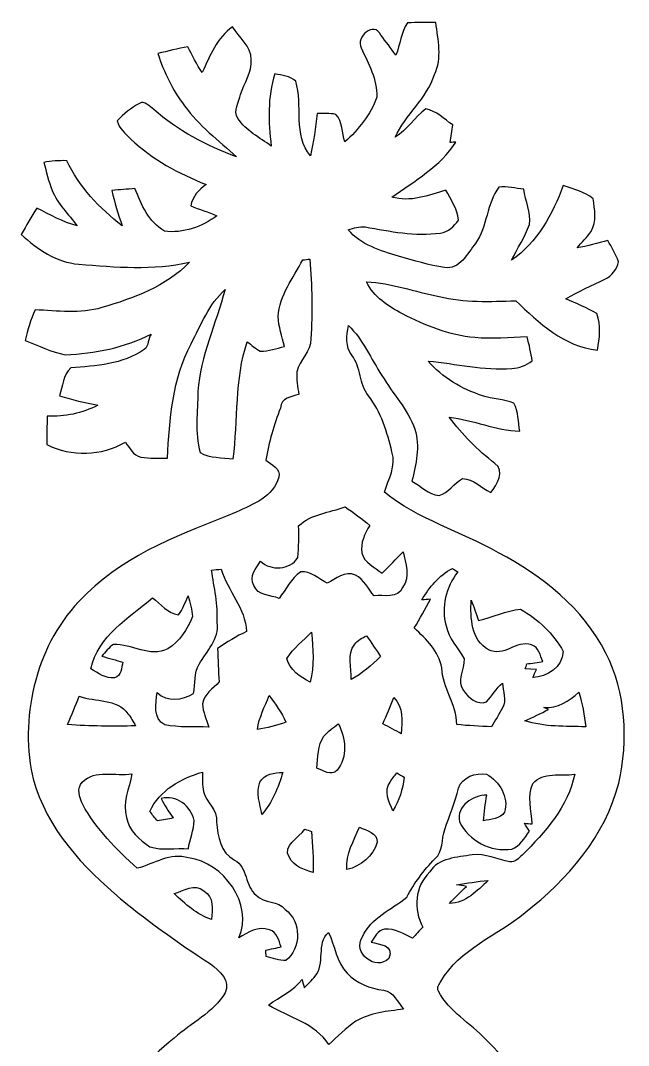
# Model space of a CAD drawing. Header units: centimetres. Extents: x -5.2 to 4.2, y -12.5 to 12.4.
# Drawn here: x -5.19 to 4.22, y -3.43 to 12.45 of the extents above; entities that cross this region are included whole.
import ezdxf

# ---------------------------------------------------------------- set-up
doc = ezdxf.new("R2010")
doc.units = ezdxf.units.CM
doc.header["$MEASUREMENT"] = 0
doc.layers.add('Camada 1', color=7, linetype='Continuous')

msp = doc.modelspace()

# ---------------------------------------------------------------- linework, layer by layer
at = {"layer": 'Camada 1', "color": 247}
for points, knots in [([(0.79685, 12.40964), (0.9429, 12.41776), (1.09036, 12.41564), (1.23712, 12.41423), (1.23712, 12.41423), (1.26428, 12.15), (1.34048, 11.86496), (1.2156, 11.61131), (1.2156, 11.61131), (1.0946, 11.23666), (0.76546, 10.98866), (0.60424, 10.63835), (0.60424, 10.63835), (0.7905, 10.75441), (0.90798, 10.94703), (1.07978, 11.07826), (1.07978, 11.07826), (1.24382, 11.04969), (1.36341, 10.91704), (1.49959, 10.83026), (1.49959, 10.83026), (1.48689, 10.73959), (1.47348, 10.64928), (1.45972, 10.55897), (1.45972, 10.55897), (1.48124, 10.56038), (1.52463, 10.56321), (1.54651, 10.56462), (1.54651, 10.56462), (1.30591, 10.18714), (0.90868, 9.96489), (0.55414, 9.71231), (0.55414, 9.71231), (0.83742, 9.63081), (1.12247, 9.73524), (1.39128, 9.82202), (1.39128, 9.82202), (1.46254, 9.67244), (1.57543, 9.52957), (1.5839, 9.35741), (1.5839, 9.35741), (1.52252, 9.25899), (1.42515, 9.17079), (1.30626, 9.15527), (1.30626, 9.15527), (0.91433, 9.102), (0.52416, 9.18279), (0.13998, 9.25123), (0.13998, 9.25123), (0.05037, 9.26639), (-0.0357, 9.22865), (-0.12002, 9.20607), (-0.12002, 9.20607), (0.07507, 8.97218), (0.37952, 8.88293), (0.65997, 8.79649), (0.65997, 8.79649), (0.89387, 8.73123), (1.12846, 8.65891), (1.36941, 8.62258), (1.36941, 8.62258), (1.60119, 8.57918), (1.7303, 8.84871), (1.85025, 8.99617), (1.85025, 8.99617), (2.03157, 9.25969), (2.0224, 9.61282), (2.21079, 9.86859), (2.21079, 9.86859), (2.34061, 9.87882), (2.46867, 9.84918), (2.59778, 9.83401), (2.59778, 9.83401), (2.62036, 9.65128), (2.71032, 9.47594), (2.68316, 9.28756), (2.68316, 9.28756), (2.61966, 9.09001), (2.49477, 8.92208), (2.40869, 8.73546), (2.40869, 8.73546), (2.80451, 9.01204), (3.04228, 9.44772), (3.20774, 9.89046), (3.20774, 9.89046), (3.36684, 9.8386), (3.53899, 9.79733), (3.67023, 9.68726), (3.67023, 9.68726), (3.69351, 9.5211), (3.73161, 9.33695), (3.63742, 9.18208), (3.63742, 9.18208), (3.57604, 9.08789), (3.49384, 9.01028), (3.42152, 8.92455), (3.42152, 8.92455), (3.58239, 8.9556), (3.74149, 8.99722), (3.89918, 9.04238), (3.89918, 9.04238), (3.95421, 8.93302), (4.02547, 8.82895), (4.06111, 8.71042), (4.06111, 8.71042), (4.04276, 8.59541), (3.95704, 8.49487), (3.85402, 8.44336), (3.85402, 8.44336), (3.65153, 8.34141), (3.44339, 8.25039), (3.24584, 8.13892), (3.24584, 8.13892), (3.406, 8.06342), (3.57533, 8.00345), (3.72561, 7.90785), (3.72561, 7.90785), (3.79864, 7.7304), (3.77006, 7.52826), (3.73796, 7.34164), (3.73796, 7.34164), (3.22008, 7.39667), (2.83062, 7.76533), (2.47219, 8.10681), (2.47219, 8.10681), (2.07744, 8.09835), (1.6728, 8.0733), (1.28686, 8.17419), (1.28686, 8.17419), (0.91186, 8.24757), (0.5485, 8.38128), (0.16432, 8.40209), (0.16432, 8.40209), (0.26733, 8.16326), (0.50369, 8.02532), (0.7203, 7.90361), (0.7203, 7.90361), (1.06955, 7.7244), (1.44314, 7.57024), (1.8379, 7.53602), (1.8379, 7.53602), (2.10813, 7.51591), (2.37941, 7.53108), (2.64964, 7.55084), (2.64964, 7.55084), (2.68139, 7.42701), (2.7075, 7.30178), (2.72761, 7.17513), (2.72761, 7.17513), (2.63659, 7.10739), (2.52652, 7.06541), (2.41222, 7.06083), (2.41222, 7.06083), (1.97513, 7.02096), (1.54862, 7.13632), (1.11576, 7.17195), (1.11576, 7.17195), (1.33625, 6.91478), (1.63823, 6.74262), (1.95679, 6.63679), (1.95679, 6.63679), (2.11483, 6.58211), (2.28981, 6.58775), (2.44327, 6.51931), (2.44327, 6.51931), (2.51806, 6.38914), (2.50712, 6.23145), (2.53322, 6.08716), (2.53322, 6.08716), (2.15928, 6.10057), (1.81321, 6.25932), (1.4442, 6.30588), (1.4442, 6.30588), (1.64422, 6.03495), (1.8827, 5.79471), (2.14905, 5.58904), (2.14905, 5.58904), (2.31768, 5.46663), (2.17868, 5.2606), (2.08555, 5.13713), (2.08555, 5.13713), (1.94126, 5.20945), (1.81391, 5.35021), (1.64775, 5.35444), (1.64775, 5.35444), (1.51617, 5.28212), (1.43291, 5.13537), (1.28545, 5.09092), (1.28545, 5.09092), (1.12352, 5.11279), (0.99935, 5.2352), (0.86564, 5.31599), (0.86564, 5.31599), (0.93479, 5.57563), (0.98912, 5.85256), (0.91186, 6.11679), (0.91186, 6.11679), (0.80214, 6.42865), (0.56755, 6.66819), (0.40139, 6.94829), (0.40139, 6.94829), (0.23064, 7.20794), (0.11211, 7.50674), (-0.1179, 7.72264), (-0.1179, 7.72264), (-0.14859, 7.56883), (-0.16658, 7.39456), (-0.06393, 7.26226), (-0.06393, 7.26226), (0.08248, 7.07776), (0.04261, 6.81565), (0.19325, 6.63608), (0.19325, 6.63608), (0.38939, 6.38526), (0.48288, 6.0734), (0.55661, 5.7686), (0.55661, 5.7686), (0.6247, 5.55023), (0.50369, 5.34562), (0.43949, 5.14524), (0.43949, 5.14524), (0.9616, 4.71838), (1.62659, 4.53459), (2.2062, 4.2058), (2.2062, 4.2058), (2.88212, 3.84773), (3.51571, 3.34784), (3.86672, 2.65252), (3.86672, 2.65252), (4.17999, 2.03586), (4.21774, 1.30632), (4.06746, 0.63921), (4.06746, 0.63921), (3.85685, -0.18276), (3.27547, -0.85621), (2.61648, -1.36633), (2.61648, -1.36633), (2.18609, -1.72581), (1.60224, -1.9276), (1.31261, -2.43278), (1.31261, -2.43278), (1.28933, -2.47828), (1.241, -2.53085), (1.27663, -2.58341), (1.27663, -2.58341), (1.44102, -2.90303), (1.77087, -3.07659), (2.00935, -3.33236), (2.00935, -3.33236), (2.34661, -3.64774), (2.60202, -4.05661), (2.70397, -4.50923), (2.70397, -4.50923), (2.74524, -4.81297), (2.74666, -5.122), (2.71914, -5.42751), (2.71914, -5.42751), (2.67645, -5.86107), (2.44574, -6.2456), (2.1995, -6.59449), (2.1995, -6.59449), (1.96314, -6.91834), (1.65869, -7.18258), (1.36694, -7.45492), (1.36694, -7.45492), (0.91821, -7.85779), (0.5044, -8.31076), (0.21547, -8.84381), (0.21547, -8.84381), (-0.01242, -9.2181), (-0.09497, -9.65449), (-0.27277, -10.05136), (-0.27277, -10.05136), (-0.05687, -10.26338), (0.22147, -10.49692), (0.18972, -10.83136), (0.18972, -10.83136), (0.23664, -11.12981), (-0.02477, -11.35841), (-0.0036, -11.65262), (-0.0036, -11.65262), (0.01616, -11.88193), (-0.04981, -12.11053), (-0.16835, -12.30632), (-0.16835, -12.30632), (-0.32816, -12.49223), (-0.70245, -12.43508), (-0.75255, -12.17897), (-0.75255, -12.17897), (-0.76525, -12.00328), (-0.85062, -11.85229), (-0.92082, -11.69637), (-0.92082, -11.69637), (-0.99385, -11.55138), (-0.91306, -11.39615), (-0.87179, -11.25469), (-0.87179, -11.25469), (-1.02842, -11.097), (-1.17024, -10.89521), (-1.13531, -10.65885), (-1.13531, -10.65885), (-1.12014, -10.39673), (-0.90177, -10.21576), (-0.69046, -10.09546), (-0.69046, -10.09546), (-0.82451, -9.28866), (-1.25138, -8.55065), (-1.80347, -7.95692), (-1.80347, -7.95692), (-2.30618, -7.37978), (-2.98775, -6.95856), (-3.36522, -6.27488), (-3.36522, -6.27488), (-3.66685, -5.79863), (-3.72752, -5.21125), (-3.6806, -4.66057), (-3.6806, -4.66057), (-3.60017, -4.1127), (-3.24422, -3.63963), (-2.81348, -3.30978), (-2.81348, -3.30978), (-2.55171, -3.08048), (-2.21305, -2.91608), (-2.02678, -2.61234), (-2.02678, -2.61234), (-1.93083, -2.42713), (-2.11744, -2.26168), (-2.25362, -2.16325), (-2.25362, -2.16325), (-2.76867, -1.82706), (-3.27068, -1.47075), (-3.73987, -1.07282), (-3.73987, -1.07282), (-4.32619, -0.56341), (-4.87476, 0.06454), (-5.02998, 0.84912), (-5.02998, 0.84912), (-5.19367, 1.82384), (-4.89628, 2.89734), (-4.16215, 3.57821), (-4.16215, 3.57821), (-3.52362, 4.20368), (-2.66707, 4.50601), (-1.85463, 4.83233), (-1.85463, 4.83233), (-1.60133, 4.95228), (-1.27466, 5.07469), (-1.19564, 5.37455), (-1.19564, 5.37455), (-1.1593, 5.50649), (-1.31452, 5.57034), (-1.39566, 5.63984), (-1.39566, 5.63984), (-1.34804, 5.91501), (-1.27325, 6.18594), (-1.16988, 6.44523), (-1.16988, 6.44523), (-1.16071, 6.60821), (-1.00302, 6.61986), (-0.88519, 6.65796), (-0.88519, 6.65796), (-0.90318, 6.77367), (-0.92294, 6.8922), (-0.918, 7.00897), (-0.918, 7.00897), (-0.87531, 7.19206), (-0.69258, 7.31624), (-0.70034, 7.51591), (-0.70034, 7.51591), (-0.67353, 7.92725), (-0.67811, 8.34106), (-0.7148, 8.75134), (-0.7148, 8.75134), (-0.74161, 8.74887), (-0.79559, 8.74323), (-0.8224, 8.74076), (-0.8224, 8.74076), (-0.97691, 8.46136), (-1.18082, 8.19289), (-1.20657, 7.8641), (-1.20657, 7.8641), (-1.19881, 7.70571), (-1.14343, 7.55331), (-1.10568, 7.4002), (-1.10568, 7.4002), (-1.22845, 7.36422), (-1.35227, 7.32718), (-1.48174, 7.32753), (-1.48174, 7.32753), (-1.55759, 7.36386), (-1.61932, 7.42137), (-1.68388, 7.47323), (-1.68388, 7.47323), (-1.8825, 6.88832), (-1.82076, 6.26179), (-1.90119, 5.65818), (-1.90119, 5.65818), (-2.07017, 5.68394), (-2.26103, 5.66453), (-2.41272, 5.75873), (-2.41272, 5.75873), (-2.49739, 6.06247), (-2.45082, 6.39055), (-2.44729, 6.70205), (-2.44729, 6.70205), (-2.40672, 7.25203), (-2.16789, 7.75439), (-2.02678, 8.27968), (-2.02678, 8.27968), (-2.27902, 8.05566), (-2.39967, 7.73181), (-2.55418, 7.44112), (-2.55418, 7.44112), (-2.84064, 6.89855), (-2.88826, 6.27307), (-2.9186, 5.67194), (-2.9186, 5.67194), (-3.05654, 5.66806), (-3.19624, 5.6663), (-3.33241, 5.68676), (-3.33241, 5.68676), (-3.45024, 5.71075), (-3.50527, 5.82999), (-3.56948, 5.91818), (-3.56948, 5.91818), (-3.9346, 5.70087), (-4.40944, 5.68888), (-4.78797, 5.87938), (-4.78797, 5.87938), (-4.78586, 6.02684), (-4.78339, 6.17359), (-4.78092, 6.31999), (-4.78092, 6.31999), (-4.50681, 6.308), (-4.24117, 6.36409), (-3.99563, 6.49003), (-3.99563, 6.49003), (-4.19636, 6.5299), (-4.39533, 6.57294), (-4.58936, 6.63679), (-4.58936, 6.63679), (-4.53962, 6.7779), (-4.53538, 6.96029), (-4.41685, 7.06753), (-4.41685, 7.06753), (-4.02738, 7.09716), (-3.61111, 7.12151), (-3.27914, 7.35293), (-3.27914, 7.35293), (-3.204, 7.40514), (-3.22023, 7.53108), (-3.16908, 7.59105), (-3.16908, 7.59105), (-3.58147, 7.38538), (-4.0422, 7.28696), (-4.50046, 7.27144), (-4.50046, 7.27144), (-4.71636, 7.31306), (-4.91638, 7.41184), (-5.11958, 7.49263), (-5.11958, 7.49263), (-5.08783, 7.65596), (-5.03421, 7.81366), (-4.96859, 7.96641), (-4.96859, 7.96641), (-4.62428, 7.95124), (-4.26974, 7.90079), (-3.93319, 8.00133), (-3.93319, 8.00133), (-3.44565, 8.14562), (-2.93589, 8.32836), (-2.57711, 8.70407), (-2.57711, 8.70407), (-3.13944, 8.57566), (-3.72258, 8.62751), (-4.29126, 8.67479), (-4.29126, 8.67479), (-4.64122, 8.69913), (-4.93085, 8.9055), (-5.18203, 9.13234), (-5.18203, 9.13234), (-5.10336, 9.27063), (-5.02821, 9.41068), (-4.94002, 9.54297), (-4.94002, 9.54297), (-4.73964, 9.43714), (-4.53785, 9.32919), (-4.31843, 9.2671), (-4.31843, 9.2671), (-4.45001, 9.44843), (-4.61935, 9.60612), (-4.70401, 9.81708), (-4.70401, 9.81708), (-4.7601, 9.95678), (-4.79115, 10.10565), (-4.83419, 10.24888), (-4.83419, 10.24888), (-4.71671, 10.27322), (-4.59712, 10.27957), (-4.47753, 10.27604), (-4.47753, 10.27604), (-4.28597, 9.87106), (-3.97023, 9.53909), (-3.61993, 9.26604), (-3.61993, 9.26604), (-3.67955, 9.44666), (-3.74128, 9.62693), (-3.77797, 9.81426), (-3.77797, 9.81426), (-3.65979, 9.82661), (-3.5409, 9.83507), (-3.42202, 9.84424), (-3.42202, 9.84424), (-3.32042, 9.59589), (-3.21176, 9.32778), (-2.96658, 9.18631), (-2.96658, 9.18631), (-2.6773, 9.14328), (-2.38379, 9.25475), (-2.15272, 9.42409), (-2.15272, 9.42409), (-2.28819, 9.47665), (-2.4233, 9.52569), (-2.55912, 9.57543), (-2.55912, 9.57543), (-2.53161, 9.72042), (-2.43636, 9.82802), (-2.321, 9.9088), (-2.321, 9.9088), (-2.74257, 10.07778), (-3.15567, 10.29368), (-3.48516, 10.61118), (-3.48516, 10.61118), (-3.56807, 10.69444), (-3.67002, 10.77487), (-3.69648, 10.89517), (-3.69648, 10.89517), (-3.59382, 10.99712), (-3.48305, 11.0959), (-3.35428, 11.16363), (-3.35428, 11.16363), (-3.26997, 11.21302), (-3.19871, 11.11107), (-3.13203, 11.07121), (-3.13203, 11.07121), (-2.76021, 10.73889), (-2.31288, 10.50817), (-1.84828, 10.33425), (-1.84828, 10.33425), (-2.1238, 10.58931), (-2.43248, 10.8165), (-2.65331, 11.12448), (-2.65331, 11.12448), (-2.83958, 11.36754), (-2.97152, 11.64553), (-3.06748, 11.93481), (-3.06748, 11.93481), (-2.91366, 11.97608), (-2.75809, 12.00995), (-2.60181, 12.04064), (-2.60181, 12.04064), (-2.52949, 11.90729), (-2.47269, 11.76371), (-2.37921, 11.64271), (-2.37921, 11.64271), (-2.25961, 11.89988), (-2.15272, 12.18457), (-1.90966, 12.35108), (-1.90966, 12.35108), (-1.81159, 12.18916), (-1.6225, 12.04911), (-1.62109, 11.84167), (-1.62109, 11.84167), (-1.6105, 11.64659), (-1.72833, 11.48043), (-1.78724, 11.30192), (-1.78724, 11.30192), (-1.80841, 11.18833), (-1.91213, 11.04686), (-1.82746, 10.93221), (-1.82746, 10.93221), (-1.70434, 10.74065), (-1.49303, 10.63341), (-1.31205, 10.50359), (-1.31205, 10.50359), (-1.3565, 10.87894), (-1.37344, 11.25924), (-1.25526, 11.62366), (-1.25526, 11.62366), (-1.14836, 11.59155), (-1.01537, 11.59085), (-0.93282, 11.509), (-0.93282, 11.509), (-0.81852, 11.13506), (-0.97797, 10.6708), (-0.70245, 10.35013), (-0.70245, 10.35013), (-0.65941, 10.56744), (-0.62555, 10.78651), (-0.60226, 11.007), (-0.60226, 11.007), (-0.50666, 11.00524), (-0.40683, 11.01088), (-0.31087, 10.9943), (-0.31087, 10.9943), (-0.2068, 10.88282), (-0.22091, 10.70573), (-0.17223, 10.56673), (-0.17223, 10.56673), (0.03803, 10.75794), (0.22606, 10.98795), (0.32096, 11.25853), (0.32096, 11.25853), (0.33189, 11.53511), (0.19149, 11.78029), (0.08036, 12.02265), (0.08036, 12.02265), (-0.01454, 12.18916), (0.28568, 12.44739), (0.38199, 12.21985), (0.38199, 12.21985), (0.4663, 12.12213), (0.53968, 12.01559), (0.61623, 11.91188), (0.61623, 11.91188), (0.68679, 12.07345), (0.69314, 12.26465), (0.79685, 12.40964), (0.79685, 12.40964), (0.79685, 12.40964), (0.79685, 12.40964), (0.79685, 12.40964)], [0, 0, 0, 0, 0.00628931, 0.00628931, 0.00628931, 0.00628931, 0.01257862, 0.01257862, 0.01257862, 0.01257862, 0.01886792, 0.01886792, 0.01886792, 0.01886792, 0.02515723, 0.02515723, 0.02515723, 0.02515723, 0.03144654, 0.03144654, 0.03144654, 0.03144654, 0.03773585, 0.03773585, 0.03773585, 0.03773585, 0.04402516, 0.04402516, 0.04402516, 0.04402516, 0.05031447, 0.05031447, 0.05031447, 0.05031447, 0.05660377, 0.05660377, 0.05660377, 0.05660377, 0.06289308, 0.06289308, 0.06289308, 0.06289308, 0.06918239, 0.06918239, 0.06918239, 0.06918239, 0.0754717, 0.0754717, 0.0754717, 0.0754717, 0.08176101, 0.08176101, 0.08176101, 0.08176101, 0.08805031, 0.08805031, 0.08805031, 0.08805031, 0.09433962, 0.09433962, 0.09433962, 0.09433962, 0.10062893, 0.10062893, 0.10062893, 0.10062893, 0.10691824, 0.10691824, 0.10691824, 0.10691824, 0.11320755, 0.11320755, 0.11320755, 0.11320755, 0.11949686, 0.11949686, 0.11949686, 0.11949686, 0.12578616, 0.12578616, 0.12578616, 0.12578616, 0.13207547, 0.13207547, 0.13207547, 0.13207547, 0.13836478, 0.13836478, 0.13836478, 0.13836478, 0.14465409, 0.14465409, 0.14465409, 0.14465409, 0.1509434, 0.1509434, 0.1509434, 0.1509434, 0.1572327, 0.1572327, 0.1572327, 0.1572327, 0.16352201, 0.16352201, 0.16352201, 0.16352201, 0.16981132, 0.16981132, 0.16981132, 0.16981132, 0.17610063, 0.17610063, 0.17610063, 0.17610063, 0.18238994, 0.18238994, 0.18238994, 0.18238994, 0.18867925, 0.18867925, 0.18867925, 0.18867925, 0.19496855, 0.19496855, 0.19496855, 0.19496855, 0.20125786, 0.20125786, 0.20125786, 0.20125786, 0.20754717, 0.20754717, 0.20754717, 0.20754717, 0.21383648, 0.21383648, 0.21383648, 0.21383648, 0.22012579, 0.22012579, 0.22012579, 0.22012579, 0.22641509, 0.22641509, 0.22641509, 0.22641509, 0.2327044, 0.2327044, 0.2327044, 0.2327044, 0.23899371, 0.23899371, 0.23899371, 0.23899371, 0.24528302, 0.24528302, 0.24528302, 0.24528302, 0.25157233, 0.25157233, 0.25157233, 0.25157233, 0.25786164, 0.25786164, 0.25786164, 0.25786164, 0.26415094, 0.26415094, 0.26415094, 0.26415094, 0.27044025, 0.27044025, 0.27044025, 0.27044025, 0.27672956, 0.27672956, 0.27672956, 0.27672956, 0.28301887, 0.28301887, 0.28301887, 0.28301887, 0.28930818, 0.28930818, 0.28930818, 0.28930818, 0.29559748, 0.29559748, 0.29559748, 0.29559748, 0.30188679, 0.30188679, 0.30188679, 0.30188679, 0.3081761, 0.3081761, 0.3081761, 0.3081761, 0.31446541, 0.31446541, 0.31446541, 0.31446541, 0.32075472, 0.32075472, 0.32075472, 0.32075472, 0.32704403, 0.32704403, 0.32704403, 0.32704403, 0.33333333, 0.33333333, 0.33333333, 0.33333333, 0.33962264, 0.33962264, 0.33962264, 0.33962264, 0.34591195, 0.34591195, 0.34591195, 0.34591195, 0.35220126, 0.35220126, 0.35220126, 0.35220126, 0.35849057, 0.35849057, 0.35849057, 0.35849057, 0.36477987, 0.36477987, 0.36477987, 0.36477987, 0.37106918, 0.37106918, 0.37106918, 0.37106918, 0.37735849, 0.37735849, 0.37735849, 0.37735849, 0.3836478, 0.3836478, 0.3836478, 0.3836478, 0.38993711, 0.38993711, 0.38993711, 0.38993711, 0.39622642, 0.39622642, 0.39622642, 0.39622642, 0.40251572, 0.40251572, 0.40251572, 0.40251572, 0.40880503, 0.40880503, 0.40880503, 0.40880503, 0.41509434, 0.41509434, 0.41509434, 0.41509434, 0.42138365, 0.42138365, 0.42138365, 0.42138365, 0.42767296, 0.42767296, 0.42767296, 0.42767296, 0.43396226, 0.43396226, 0.43396226, 0.43396226, 0.44025157, 0.44025157, 0.44025157, 0.44025157, 0.44654088, 0.44654088, 0.44654088, 0.44654088, 0.45283019, 0.45283019, 0.45283019, 0.45283019, 0.4591195, 0.4591195, 0.4591195, 0.4591195, 0.46540881, 0.46540881, 0.46540881, 0.46540881, 0.47169811, 0.47169811, 0.47169811, 0.47169811, 0.47798742, 0.47798742, 0.47798742, 0.47798742, 0.48427673, 0.48427673, 0.48427673, 0.48427673, 0.49056604, 0.49056604, 0.49056604, 0.49056604, 0.49685535, 0.49685535, 0.49685535, 0.49685535, 0.50314465, 0.50314465, 0.50314465, 0.50314465, 0.50943396, 0.50943396, 0.50943396, 0.50943396, 0.51572327, 0.51572327, 0.51572327, 0.51572327, 0.52201258, 0.52201258, 0.52201258, 0.52201258, 0.52830189, 0.52830189, 0.52830189, 0.52830189, 0.53459119, 0.53459119, 0.53459119, 0.53459119, 0.5408805, 0.5408805, 0.5408805, 0.5408805, 0.54716981, 0.54716981, 0.54716981, 0.54716981, 0.55345912, 0.55345912, 0.55345912, 0.55345912, 0.55974843, 0.55974843, 0.55974843, 0.55974843, 0.56603774, 0.56603774, 0.56603774, 0.56603774, 0.57232704, 0.57232704, 0.57232704, 0.57232704, 0.57861635, 0.57861635, 0.57861635, 0.57861635, 0.58490566, 0.58490566, 0.58490566, 0.58490566, 0.59119497, 0.59119497, 0.59119497, 0.59119497, 0.59748428, 0.59748428, 0.59748428, 0.59748428, 0.60377358, 0.60377358, 0.60377358, 0.60377358, 0.61006289, 0.61006289, 0.61006289, 0.61006289, 0.6163522, 0.6163522, 0.6163522, 0.6163522, 0.62264151, 0.62264151, 0.62264151, 0.62264151, 0.62893082, 0.62893082, 0.62893082, 0.62893082, 0.63522013, 0.63522013, 0.63522013, 0.63522013, 0.64150943, 0.64150943, 0.64150943, 0.64150943, 0.64779874, 0.64779874, 0.64779874, 0.64779874, 0.65408805, 0.65408805, 0.65408805, 0.65408805, 0.66037736, 0.66037736, 0.66037736, 0.66037736, 0.66666667, 0.66666667, 0.66666667, 0.66666667, 0.67295597, 0.67295597, 0.67295597, 0.67295597, 0.67924528, 0.67924528, 0.67924528, 0.67924528, 0.68553459, 0.68553459, 0.68553459, 0.68553459, 0.6918239, 0.6918239, 0.6918239, 0.6918239, 0.69811321, 0.69811321, 0.69811321, 0.69811321, 0.70440252, 0.70440252, 0.70440252, 0.70440252, 0.71069182, 0.71069182, 0.71069182, 0.71069182, 0.71698113, 0.71698113, 0.71698113, 0.71698113, 0.72327044, 0.72327044, 0.72327044, 0.72327044, 0.72955975, 0.72955975, 0.72955975, 0.72955975, 0.73584906, 0.73584906, 0.73584906, 0.73584906, 0.74213836, 0.74213836, 0.74213836, 0.74213836, 0.74842767, 0.74842767, 0.74842767, 0.74842767, 0.75471698, 0.75471698, 0.75471698, 0.75471698, 0.76100629, 0.76100629, 0.76100629, 0.76100629, 0.7672956, 0.7672956, 0.7672956, 0.7672956, 0.77358491, 0.77358491, 0.77358491, 0.77358491, 0.77987421, 0.77987421, 0.77987421, 0.77987421, 0.78616352, 0.78616352, 0.78616352, 0.78616352, 0.79245283, 0.79245283, 0.79245283, 0.79245283, 0.79874214, 0.79874214, 0.79874214, 0.79874214, 0.80503145, 0.80503145, 0.80503145, 0.80503145, 0.81132075, 0.81132075, 0.81132075, 0.81132075, 0.81761006, 0.81761006, 0.81761006, 0.81761006, 0.82389937, 0.82389937, 0.82389937, 0.82389937, 0.83018868, 0.83018868, 0.83018868, 0.83018868, 0.83647799, 0.83647799, 0.83647799, 0.83647799, 0.8427673, 0.8427673, 0.8427673, 0.8427673, 0.8490566, 0.8490566, 0.8490566, 0.8490566, 0.85534591, 0.85534591, 0.85534591, 0.85534591, 0.86163522, 0.86163522, 0.86163522, 0.86163522, 0.86792453, 0.86792453, 0.86792453, 0.86792453, 0.87421384, 0.87421384, 0.87421384, 0.87421384, 0.88050314, 0.88050314, 0.88050314, 0.88050314, 0.88679245, 0.88679245, 0.88679245, 0.88679245, 0.89308176, 0.89308176, 0.89308176, 0.89308176, 0.89937107, 0.89937107, 0.89937107, 0.89937107, 0.90566038, 0.90566038, 0.90566038, 0.90566038, 0.91194969, 0.91194969, 0.91194969, 0.91194969, 0.91823899, 0.91823899, 0.91823899, 0.91823899, 0.9245283, 0.9245283, 0.9245283, 0.9245283, 0.93081761, 0.93081761, 0.93081761, 0.93081761, 0.93710692, 0.93710692, 0.93710692, 0.93710692, 0.94339623, 0.94339623, 0.94339623, 0.94339623, 0.94968553, 0.94968553, 0.94968553, 0.94968553, 0.95597484, 0.95597484, 0.95597484, 0.95597484, 0.96226415, 0.96226415, 0.96226415, 0.96226415, 0.96855346, 0.96855346, 0.96855346, 0.96855346, 0.97484277, 0.97484277, 0.97484277, 0.97484277, 0.98113208, 0.98113208, 0.98113208, 0.98113208, 0.98742138, 0.98742138, 0.98742138, 0.98742138, 1, 1, 1, 1]), ([(-0.17011, 4.91594), (-0.41318, 4.8221), (-0.69011, 4.81011), (-0.88837, 4.62208), (-0.88837, 4.62208), (-0.88166, 4.45839), (-0.88801, 4.2954), (-0.8993, 4.13136), (-0.8993, 4.13136), (-1.02666, 3.93733), (-1.31135, 3.91969), (-1.47856, 4.07315), (-1.47856, 4.07315), (-1.55159, 3.96273), (-1.65566, 3.84173), (-1.58193, 3.69603), (-1.58193, 3.69603), (-1.51843, 3.54116), (-1.32652, 3.55139), (-1.18999, 3.49813), (-1.18999, 3.49813), (-1.08345, 3.63677), (-1.00514, 3.81139), (-0.85662, 3.9077), (-0.85662, 3.9077), (-0.70069, 3.93345), (-0.57616, 3.79799), (-0.44739, 3.73378), (-0.44739, 3.73378), (-0.31263, 3.80398), (-0.17399, 3.92993), (-0.00783, 3.85972), (-0.00783, 3.85972), (0.11987, 3.78846), (0.19149, 3.65017), (0.27933, 3.53693), (0.27933, 3.53693), (0.42961, 3.55704), (0.64586, 3.48931), (0.72171, 3.66816), (0.72171, 3.66816), (0.84589, 3.83538), (0.76828, 4.03964), (0.72841, 4.22097), (0.72841, 4.22097), (0.61941, 4.1109), (0.51604, 3.99484), (0.40351, 3.88794), (0.40351, 3.88794), (0.29273, 3.98249), (0.12657, 4.04775), (0.08812, 4.20227), (0.08812, 4.20227), (0.0666, 4.35679), (0.13469, 4.50248), (0.21371, 4.62913), (0.21371, 4.62913), (0.09094, 4.73144), (-0.03817, 4.82633), (-0.17011, 4.91594), (-0.17011, 4.91594), (-0.17011, 4.91594), (-0.17011, 4.91594), (-0.17011, 4.91594)], [0, 0, 0, 0, 0.05882353, 0.05882353, 0.05882353, 0.05882353, 0.11764706, 0.11764706, 0.11764706, 0.11764706, 0.17647059, 0.17647059, 0.17647059, 0.17647059, 0.23529412, 0.23529412, 0.23529412, 0.23529412, 0.29411765, 0.29411765, 0.29411765, 0.29411765, 0.35294118, 0.35294118, 0.35294118, 0.35294118, 0.41176471, 0.41176471, 0.41176471, 0.41176471, 0.47058824, 0.47058824, 0.47058824, 0.47058824, 0.52941176, 0.52941176, 0.52941176, 0.52941176, 0.58823529, 0.58823529, 0.58823529, 0.58823529, 0.64705882, 0.64705882, 0.64705882, 0.64705882, 0.70588235, 0.70588235, 0.70588235, 0.70588235, 0.76470588, 0.76470588, 0.76470588, 0.76470588, 0.82352941, 0.82352941, 0.82352941, 0.82352941, 0.88235294, 0.88235294, 0.88235294, 0.88235294, 1, 1, 1, 1]), ([(-2.23739, 3.93663), (-2.19576, 3.66746), (-2.13403, 3.39864), (-2.1492, 3.12418), (-2.1492, 3.12418), (-2.10968, 2.86771), (-2.31571, 2.6825), (-2.42824, 2.47789), (-2.42824, 2.47789), (-2.51538, 2.34595), (-2.48222, 2.17556), (-2.51503, 2.02739), (-2.51503, 2.02739), (-2.69036, 1.92333), (-2.92072, 1.88487), (-3.07912, 2.04045), (-3.07912, 2.04045), (-3.10134, 1.86759), (-3.1472, 1.63863), (-2.96058, 1.54127), (-2.96058, 1.54127), (-2.73939, 1.49541), (-2.50621, 1.51093), (-2.27937, 1.50599), (-2.27937, 1.50599), (-2.31676, 1.62417), (-2.37215, 1.74059), (-2.37462, 1.86653), (-2.37462, 1.86653), (-2.35875, 2.01716), (-2.21234, 2.10148), (-2.11956, 2.20378), (-2.11956, 2.20378), (-2.13085, 2.37594), (-2.13614, 2.54915), (-2.14214, 2.7206), (-2.14214, 2.7206), (-1.99997, 2.81938), (-1.85286, 2.91146), (-1.69588, 2.98483), (-1.69588, 2.98483), (-1.71105, 3.34855), (-1.98621, 3.61207), (-2.08746, 3.94897), (-2.08746, 3.94897), (-2.13755, 3.94545), (-2.18765, 3.94192), (-2.23739, 3.93663), (-2.23739, 3.93663), (-2.23739, 3.93663), (-2.23739, 3.93663), (-2.23739, 3.93663)], [0, 0, 0, 0, 0.07142857, 0.07142857, 0.07142857, 0.07142857, 0.14285714, 0.14285714, 0.14285714, 0.14285714, 0.21428571, 0.21428571, 0.21428571, 0.21428571, 0.28571429, 0.28571429, 0.28571429, 0.28571429, 0.35714286, 0.35714286, 0.35714286, 0.35714286, 0.42857143, 0.42857143, 0.42857143, 0.42857143, 0.5, 0.5, 0.5, 0.5, 0.57142857, 0.57142857, 0.57142857, 0.57142857, 0.64285714, 0.64285714, 0.64285714, 0.64285714, 0.71428571, 0.71428571, 0.71428571, 0.71428571, 0.78571429, 0.78571429, 0.78571429, 0.78571429, 0.85714286, 0.85714286, 0.85714286, 0.85714286, 1, 1, 1, 1]), ([(1.0191, 3.47519), (1.0632, 3.47872), (1.108, 3.4819), (1.15245, 3.48472), (1.15245, 3.48472), (1.06955, 3.3362), (0.98982, 3.18592), (0.90198, 3.03987), (0.90198, 3.03987), (1.08542, 2.86771), (1.28404, 2.6818), (1.32672, 2.42109), (1.32672, 2.42109), (1.33625, 2.111), (1.5652, 1.85877), (1.55885, 1.54621), (1.55885, 1.54621), (1.73736, 1.52398), (1.91657, 1.51975), (2.09649, 1.50775), (2.09649, 1.50775), (2.15399, 1.60653), (2.21114, 1.70601), (2.26794, 1.80444), (2.26794, 1.80444), (2.33532, 1.92156), (2.27076, 2.06161), (2.26758, 2.18756), (2.26758, 2.18756), (2.16598, 2.10748), (2.10989, 1.98753), (2.02029, 1.89722), (2.02029, 1.89722), (1.87706, 1.83901), (1.73806, 1.96178), (1.66151, 2.07184), (1.66151, 2.07184), (1.5518, 2.2186), (1.67986, 2.39746), (1.67315, 2.56009), (1.67315, 2.56009), (1.58284, 2.73224), (1.42974, 2.87583), (1.39622, 3.07409), (1.39622, 3.07409), (1.31014, 3.36442), (1.39693, 3.67169), (1.57402, 3.9077), (1.57402, 3.9077), (1.55356, 3.92111), (1.51229, 3.94792), (1.49182, 3.96167), (1.49182, 3.96167), (1.28474, 3.85478), (1.13622, 3.67134), (1.0191, 3.47519), (1.0191, 3.47519), (1.0191, 3.47519), (1.0191, 3.47519), (1.0191, 3.47519)], [0, 0, 0, 0, 0.0625, 0.0625, 0.0625, 0.0625, 0.125, 0.125, 0.125, 0.125, 0.1875, 0.1875, 0.1875, 0.1875, 0.25, 0.25, 0.25, 0.25, 0.3125, 0.3125, 0.3125, 0.3125, 0.375, 0.375, 0.375, 0.375, 0.4375, 0.4375, 0.4375, 0.4375, 0.5, 0.5, 0.5, 0.5, 0.5625, 0.5625, 0.5625, 0.5625, 0.625, 0.625, 0.625, 0.625, 0.6875, 0.6875, 0.6875, 0.6875, 0.75, 0.75, 0.75, 0.75, 0.8125, 0.8125, 0.8125, 0.8125, 0.875, 0.875, 0.875, 0.875, 1, 1, 1, 1]), ([(-3.14791, 3.50906), (-3.51586, 3.1965), (-3.99775, 2.91498), (-4.10535, 2.40557), (-4.10535, 2.40557), (-3.99105, 2.34031), (-3.87922, 2.25106), (-3.73634, 2.26799), (-3.73634, 2.26799), (-3.62945, 2.29621), (-3.63545, 2.42568), (-3.60758, 2.51105), (-3.60758, 2.51105), (-3.71694, 2.5421), (-3.82595, 2.57032), (-3.9339, 2.60278), (-3.9339, 2.60278), (-3.87781, 2.66663), (-3.82842, 2.74071), (-3.75433, 2.78516), (-3.75433, 2.78516), (-3.47211, 2.79645), (-3.19377, 2.57491), (-2.91296, 2.71708), (-2.91296, 2.71708), (-2.73375, 2.83067), (-2.60781, 3.02117), (-2.5309, 3.21555), (-2.5309, 3.21555), (-2.53972, 3.32668), (-2.56794, 3.4318), (-2.59652, 3.53799), (-2.59652, 3.53799), (-2.64344, 3.43851), (-2.68189, 3.33303), (-2.74786, 3.24342), (-2.74786, 3.24342), (-2.91437, 3.266), (-3.02514, 3.41028), (-3.14791, 3.50906), (-3.14791, 3.50906), (-3.14791, 3.50906), (-3.14791, 3.50906), (-3.14791, 3.50906)], [0, 0, 0, 0, 0.08333333, 0.08333333, 0.08333333, 0.08333333, 0.16666667, 0.16666667, 0.16666667, 0.16666667, 0.25, 0.25, 0.25, 0.25, 0.33333333, 0.33333333, 0.33333333, 0.33333333, 0.41666667, 0.41666667, 0.41666667, 0.41666667, 0.5, 0.5, 0.5, 0.5, 0.58333333, 0.58333333, 0.58333333, 0.58333333, 0.66666667, 0.66666667, 0.66666667, 0.66666667, 0.75, 0.75, 0.75, 0.75, 0.83333333, 0.83333333, 0.83333333, 0.83333333, 1, 1, 1, 1]), ([(1.78322, 3.47026), (1.7684, 3.20461), (1.7811, 2.84584), (2.05062, 2.70402), (2.05062, 2.70402), (2.28734, 2.57632), (2.47643, 2.86313), (2.71808, 2.77705), (2.71808, 2.77705), (2.83238, 2.74565), (2.8479, 2.61018), (2.89306, 2.51846), (2.89306, 2.51846), (2.83132, 2.50999), (2.7075, 2.49271), (2.64541, 2.48389), (2.64541, 2.48389), (2.63871, 2.46484), (2.6253, 2.42709), (2.61895, 2.40804), (2.61895, 2.40804), (2.61895, 2.40804), (2.79604, 2.39781), (2.79604, 2.39781), (2.79604, 2.39781), (2.77558, 2.35654), (2.75477, 2.31526), (2.73501, 2.27328), (2.73501, 2.27328), (2.95832, 2.27469), (3.19786, 2.43979), (3.20703, 2.67404), (3.20703, 2.67404), (3.06027, 2.9485), (2.81474, 3.17921), (2.54592, 3.33197), (2.54592, 3.33197), (2.32191, 3.30763), (2.11624, 3.20214), (1.89646, 3.15734), (1.89646, 3.15734), (1.85766, 3.26212), (1.82414, 3.36724), (1.78322, 3.47026), (1.78322, 3.47026), (1.78322, 3.47026), (1.78322, 3.47026), (1.78322, 3.47026)], [0, 0, 0, 0, 0.07692308, 0.07692308, 0.07692308, 0.07692308, 0.15384615, 0.15384615, 0.15384615, 0.15384615, 0.23076923, 0.23076923, 0.23076923, 0.23076923, 0.30769231, 0.30769231, 0.30769231, 0.30769231, 0.38461538, 0.38461538, 0.38461538, 0.38461538, 0.46153846, 0.46153846, 0.46153846, 0.46153846, 0.53846154, 0.53846154, 0.53846154, 0.53846154, 0.61538462, 0.61538462, 0.61538462, 0.61538462, 0.69230769, 0.69230769, 0.69230769, 0.69230769, 0.76923077, 0.76923077, 0.76923077, 0.76923077, 0.84615385, 0.84615385, 0.84615385, 0.84615385, 1, 1, 1, 1]), ([(-0.68693, 2.97496), (-0.81816, 2.84408), (-0.9681, 2.72554), (-1.07181, 2.56997), (-1.07181, 2.56997), (-1.02701, 2.39111), (-0.86614, 2.27787), (-0.70845, 2.20167), (-0.70845, 2.20167), (-0.64283, 2.45567), (-0.66506, 2.71778), (-0.68693, 2.97496), (-0.68693, 2.97496), (-0.68693, 2.97496), (-0.68693, 2.97496), (-0.68693, 2.97496)], [0, 0, 0, 0, 0.2, 0.2, 0.2, 0.2, 0.4, 0.4, 0.4, 0.4, 0.6, 0.6, 0.6, 0.6, 1, 1, 1, 1]), ([(-0.02089, 2.78763), (-0.14824, 2.63241), (-0.05899, 2.42251), (-0.07663, 2.24118), (-0.07663, 2.24118), (0.09482, 2.33396), (0.24229, 2.46202), (0.37952, 2.59925), (0.37952, 2.59925), (0.30684, 2.70649), (0.23452, 2.81409), (0.16362, 2.92098), (0.16362, 2.92098), (0.09906, 2.88535), (0.02145, 2.85219), (-0.02089, 2.78763), (-0.02089, 2.78763), (-0.02089, 2.78763), (-0.02089, 2.78763), (-0.02089, 2.78763)], [0, 0, 0, 0, 0.16666667, 0.16666667, 0.16666667, 0.16666667, 0.33333333, 0.33333333, 0.33333333, 0.33333333, 0.5, 0.5, 0.5, 0.5, 0.66666667, 0.66666667, 0.66666667, 0.66666667, 1, 1, 1, 1]), ([(-4.28491, 1.9833), (-4.34347, 1.83725), (-4.40133, 1.69049), (-4.46553, 1.54621), (-4.46553, 1.54621), (-4.11558, 1.51587), (-3.76386, 1.51798), (-3.41249, 1.52398), (-3.41249, 1.52398), (-3.44918, 1.58889), (-3.48552, 1.6538), (-3.53032, 1.71307), (-3.53032, 1.71307), (-3.69965, 1.9519), (-4.03585, 1.89052), (-4.28491, 1.9833), (-4.28491, 1.9833), (-4.28491, 1.9833), (-4.28491, 1.9833), (-4.28491, 1.9833)], [0, 0, 0, 0, 0.16666667, 0.16666667, 0.16666667, 0.16666667, 0.33333333, 0.33333333, 0.33333333, 0.33333333, 0.5, 0.5, 0.5, 0.5, 0.66666667, 0.66666667, 0.66666667, 0.66666667, 1, 1, 1, 1]), ([(-1.34416, 1.99423), (-1.41154, 1.82208), (-1.50044, 1.65521), (-1.5276, 1.47001), (-1.5276, 1.47001), (-1.37732, 1.49541), (-1.22633, 1.52469), (-1.08416, 1.58113), (-1.08416, 1.58113), (-1.15189, 1.73), (-1.24573, 1.86476), (-1.34416, 1.99423), (-1.34416, 1.99423), (-1.34416, 1.99423), (-1.34416, 1.99423), (-1.34416, 1.99423)], [0, 0, 0, 0, 0.2, 0.2, 0.2, 0.2, 0.4, 0.4, 0.4, 0.4, 0.6, 0.6, 0.6, 0.6, 1, 1, 1, 1]), ([(0.58272, 1.96319), (0.53156, 1.82596), (0.47512, 1.6912), (0.41621, 1.55679), (0.41621, 1.55679), (0.5111, 1.50493), (0.60565, 1.45272), (0.70125, 1.40227), (0.70125, 1.40227), (0.71077, 1.59771), (0.74076, 1.8189), (0.58272, 1.96319), (0.58272, 1.96319), (0.58272, 1.96319), (0.58272, 1.96319), (0.58272, 1.96319)], [0, 0, 0, 0, 0.2, 0.2, 0.2, 0.2, 0.4, 0.4, 0.4, 0.4, 0.6, 0.6, 0.6, 0.6, 1, 1, 1, 1]), ([(2.90858, 1.80797), (2.92692, 1.80056), (2.96291, 1.78609), (2.98125, 1.77869), (2.98125, 1.77869), (2.85884, 1.71942), (2.73819, 1.65627), (2.61295, 1.60336), (2.61295, 1.60336), (2.91705, 1.50352), (3.2409, 1.51975), (3.55663, 1.50987), (3.55663, 1.50987), (3.53088, 1.69084), (3.50372, 1.87147), (3.45009, 2.04609), (3.45009, 2.04609), (3.29981, 1.90957), (3.12342, 1.79562), (2.90858, 1.80797), (2.90858, 1.80797), (2.90858, 1.80797), (2.90858, 1.80797), (2.90858, 1.80797)], [0, 0, 0, 0, 0.14285714, 0.14285714, 0.14285714, 0.14285714, 0.28571429, 0.28571429, 0.28571429, 0.28571429, 0.42857143, 0.42857143, 0.42857143, 0.42857143, 0.57142857, 0.57142857, 0.57142857, 0.57142857, 0.71428571, 0.71428571, 0.71428571, 0.71428571, 1, 1, 1, 1]), ([(-0.50031, 1.36453), (-0.59521, 1.21848), (-0.58568, 1.03644), (-0.60791, 0.87134), (-0.60791, 0.87134), (-0.50948, 0.83748), (-0.38636, 0.7387), (-0.29358, 0.83748), (-0.29358, 0.83748), (-0.12319, 1.03715), (-0.15776, 1.3363), (-0.27383, 1.55432), (-0.27383, 1.55432), (-0.35532, 1.49858), (-0.43328, 1.43755), (-0.50031, 1.36453), (-0.50031, 1.36453), (-0.50031, 1.36453), (-0.50031, 1.36453), (-0.50031, 1.36453)], [0, 0, 0, 0, 0.16666667, 0.16666667, 0.16666667, 0.16666667, 0.33333333, 0.33333333, 0.33333333, 0.33333333, 0.5, 0.5, 0.5, 0.5, 0.66666667, 0.66666667, 0.66666667, 0.66666667, 1, 1, 1, 1]), ([(-3.19236, 0.19965), (-3.1525, 0.15062), (-3.11545, 0.09911), (-3.071, 0.0536), (-3.071, 0.0536), (-2.99198, 0.06912), (-2.90873, 0.0783), (-2.83006, 0.09982), (-2.83006, 0.09982), (-2.8992, 0.19542), (-2.96482, 0.29349), (-3.01562, 0.40003), (-3.01562, 0.40003), (-2.78525, 0.45824), (-2.55066, 0.28432), (-2.5055, 0.0596), (-2.5055, 0.0596), (-2.50515, -0.09104), (-2.57888, -0.23003), (-2.59369, -0.37961), (-2.59369, -0.37961), (-2.78984, -0.36373), (-3.0008, -0.41312), (-3.18954, -0.34645), (-3.18954, -0.34645), (-3.35181, -0.24203), (-3.5208, -0.09668), (-3.55113, 0.10476), (-3.55113, 0.10476), (-3.62169, 0.333), (-3.50739, 0.55737), (-3.47035, 0.78138), (-3.47035, 0.78138), (-3.7187, 0.74223), (-4.04079, 0.85547), (-4.23729, 0.65403), (-4.23729, 0.65403), (-4.33113, 0.55913), (-4.27962, 0.41555), (-4.23129, 0.3076), (-4.23129, 0.3076), (-4.02139, -0.07657), (-3.70883, -0.39054), (-3.38674, -0.68159), (-3.38674, -0.68159), (-3.12533, -0.61174), (-2.87486, -0.43217), (-2.59193, -0.52072), (-2.59193, -0.52072), (-2.05359, -0.59092), (-1.58158, -1.23227), (-1.8137, -1.76003), (-1.8137, -1.76003), (-1.6733, -1.66972), (-1.51561, -1.57517), (-1.33886, -1.63338), (-1.33886, -1.63338), (-1.21963, -1.66196), (-1.19916, -1.80236), (-1.15648, -1.89832), (-1.15648, -1.89832), (-1.21645, -1.91102), (-1.3364, -1.93677), (-1.39637, -1.94947), (-1.39637, -1.94947), (-1.39531, -1.97346), (-1.39319, -2.02144), (-1.39213, -2.04507), (-1.39213, -2.04507), (-1.29124, -2.07188), (-1.19105, -2.10857), (-1.08522, -2.11175), (-1.08522, -2.11175), (-0.84639, -1.92089), (-0.84109, -1.50391), (-1.09545, -1.32082), (-1.09545, -1.32082), (-1.2041, -1.17371), (-1.42283, -1.2298), (-1.54418, -1.09998), (-1.54418, -1.09998), (-1.72516, -0.95993), (-1.67118, -0.66359), (-1.88285, -0.55494), (-1.88285, -0.55494), (-2.09416, -0.44064), (-2.14496, -0.18805), (-2.15837, 0.03279), (-2.15837, 0.03279), (-2.13226, 0.22858), (-2.32206, 0.33371), (-2.36263, 0.50586), (-2.36263, 0.50586), (-2.37991, 0.60676), (-2.37356, 0.70801), (-2.37815, 0.80855), (-2.37815, 0.80855), (-2.71046, 0.71153), (-3.04102, 0.52668), (-3.19236, 0.19965), (-3.19236, 0.19965), (-3.19236, 0.19965), (-3.19236, 0.19965), (-3.19236, 0.19965)], [0, 0, 0, 0, 0.03703704, 0.03703704, 0.03703704, 0.03703704, 0.07407407, 0.07407407, 0.07407407, 0.07407407, 0.11111111, 0.11111111, 0.11111111, 0.11111111, 0.14814815, 0.14814815, 0.14814815, 0.14814815, 0.18518519, 0.18518519, 0.18518519, 0.18518519, 0.22222222, 0.22222222, 0.22222222, 0.22222222, 0.25925926, 0.25925926, 0.25925926, 0.25925926, 0.2962963, 0.2962963, 0.2962963, 0.2962963, 0.33333333, 0.33333333, 0.33333333, 0.33333333, 0.37037037, 0.37037037, 0.37037037, 0.37037037, 0.40740741, 0.40740741, 0.40740741, 0.40740741, 0.44444444, 0.44444444, 0.44444444, 0.44444444, 0.48148148, 0.48148148, 0.48148148, 0.48148148, 0.51851852, 0.51851852, 0.51851852, 0.51851852, 0.55555556, 0.55555556, 0.55555556, 0.55555556, 0.59259259, 0.59259259, 0.59259259, 0.59259259, 0.62962963, 0.62962963, 0.62962963, 0.62962963, 0.66666667, 0.66666667, 0.66666667, 0.66666667, 0.7037037, 0.7037037, 0.7037037, 0.7037037, 0.74074074, 0.74074074, 0.74074074, 0.74074074, 0.77777778, 0.77777778, 0.77777778, 0.77777778, 0.81481481, 0.81481481, 0.81481481, 0.81481481, 0.85185185, 0.85185185, 0.85185185, 0.85185185, 0.88888889, 0.88888889, 0.88888889, 0.88888889, 0.92592593, 0.92592593, 0.92592593, 0.92592593, 1, 1, 1, 1]), ([(-1.48915, 0.65474), (-1.54877, 0.48611), (-1.48809, 0.31642), (-1.45669, 0.14991), (-1.45669, 0.14991), (-1.29583, 0.33759), (-1.20269, 0.57042), (-1.13284, 0.80467), (-1.13284, 0.80467), (-1.26408, 0.80043), (-1.41436, 0.7768), (-1.48915, 0.65474), (-1.48915, 0.65474), (-1.48915, 0.65474), (-1.48915, 0.65474), (-1.48915, 0.65474)], [0, 0, 0, 0, 0.2, 0.2, 0.2, 0.2, 0.4, 0.4, 0.4, 0.4, 0.6, 0.6, 0.6, 0.6, 1, 1, 1, 1]), ([(1.58531, 0.55808), (1.53134, 0.34041), (1.44455, 0.13333), (1.374, -0.07939), (1.374, -0.07939), (1.31861, -0.23074), (1.35636, -0.42018), (1.2216, -0.53448), (1.2216, -0.53448), (1.04768, -0.71193), (0.90022, -0.91054), (0.78556, -1.13032), (0.78556, -1.13032), (0.54567, -1.31906), (0.23594, -1.44641), (0.10117, -1.74098), (0.10117, -1.74098), (-0.06534, -1.98722), (0.30967, -2.28637), (0.50899, -2.07576), (0.50899, -2.07576), (0.59154, -1.85634), (0.35835, -1.86551), (0.23417, -1.82423), (0.23417, -1.82423), (0.28674, -1.74486), (0.33895, -1.64326), (0.44196, -1.62421), (0.44196, -1.62421), (0.60036, -1.60798), (0.73653, -1.70006), (0.87376, -1.76214), (0.87376, -1.76214), (0.92632, -1.70605), (0.97924, -1.65031), (1.03251, -1.59493), (1.03251, -1.59493), (0.89034, -1.31376), (0.90727, -0.96416), (1.14046, -0.73733), (1.14046, -0.73733), (1.27804, -0.51296), (1.57049, -0.5179), (1.79804, -0.47098), (1.79804, -0.47098), (1.99982, -0.44875), (2.1875, -0.54824), (2.38294, -0.5814), (2.38294, -0.5814), (2.46232, -0.59551), (2.51841, -0.52213), (2.57379, -0.47768), (2.57379, -0.47768), (2.92269, -0.12314), (3.28641, 0.26986), (3.38483, 0.77433), (3.38483, 0.77433), (3.16576, 0.74469), (2.89976, 0.81596), (2.73466, 0.63181), (2.73466, 0.63181), (2.64964, 0.43566), (2.71879, 0.21447), (2.72478, 0.00704), (2.72478, 0.00704), (2.68492, 0.01021), (2.64506, 0.01268), (2.60554, 0.0155), (2.60554, 0.0155), (2.6313, -0.02542), (2.65705, -0.06705), (2.68457, -0.10797), (2.68457, -0.10797), (2.60872, -0.21169), (2.53957, -0.3401), (2.40975, -0.38314), (2.40975, -0.38314), (2.08414, -0.43394), (1.74265, -0.25684), (1.59942, 0.0409), (1.59942, 0.0409), (1.55497, 0.29349), (1.80509, 0.44519), (2.02381, 0.45295), (2.02381, 0.45295), (2.003, 0.31995), (1.97866, 0.18695), (1.97478, 0.05184), (1.97478, 0.05184), (2.08308, 0.08535), (2.23407, 0.07477), (2.29898, 0.18731), (2.29898, 0.18731), (2.36883, 0.41837), (2.22243, 0.66673), (2.02064, 0.77503), (2.02064, 0.77503), (1.85307, 0.80396), (1.6407, 0.73341), (1.58531, 0.55808), (1.58531, 0.55808), (1.58531, 0.55808), (1.58531, 0.55808), (1.58531, 0.55808)], [0, 0, 0, 0, 0.03703704, 0.03703704, 0.03703704, 0.03703704, 0.07407407, 0.07407407, 0.07407407, 0.07407407, 0.11111111, 0.11111111, 0.11111111, 0.11111111, 0.14814815, 0.14814815, 0.14814815, 0.14814815, 0.18518519, 0.18518519, 0.18518519, 0.18518519, 0.22222222, 0.22222222, 0.22222222, 0.22222222, 0.25925926, 0.25925926, 0.25925926, 0.25925926, 0.2962963, 0.2962963, 0.2962963, 0.2962963, 0.33333333, 0.33333333, 0.33333333, 0.33333333, 0.37037037, 0.37037037, 0.37037037, 0.37037037, 0.40740741, 0.40740741, 0.40740741, 0.40740741, 0.44444444, 0.44444444, 0.44444444, 0.44444444, 0.48148148, 0.48148148, 0.48148148, 0.48148148, 0.51851852, 0.51851852, 0.51851852, 0.51851852, 0.55555556, 0.55555556, 0.55555556, 0.55555556, 0.59259259, 0.59259259, 0.59259259, 0.59259259, 0.62962963, 0.62962963, 0.62962963, 0.62962963, 0.66666667, 0.66666667, 0.66666667, 0.66666667, 0.7037037, 0.7037037, 0.7037037, 0.7037037, 0.74074074, 0.74074074, 0.74074074, 0.74074074, 0.77777778, 0.77777778, 0.77777778, 0.77777778, 0.81481481, 0.81481481, 0.81481481, 0.81481481, 0.85185185, 0.85185185, 0.85185185, 0.85185185, 0.88888889, 0.88888889, 0.88888889, 0.88888889, 0.92592593, 0.92592593, 0.92592593, 0.92592593, 1, 1, 1, 1]), ([(0.52627, 0.65368), (0.42256, 0.52139), (0.51322, 0.34288), (0.57002, 0.20777), (0.57002, 0.20777), (0.66738, 0.36546), (0.72347, 0.54467), (0.7457, 0.72811), (0.7457, 0.72811), (0.71712, 0.74505), (0.65997, 0.77856), (0.63175, 0.79549), (0.63175, 0.79549), (0.59542, 0.74928), (0.55802, 0.70377), (0.52627, 0.65368), (0.52627, 0.65368), (0.52627, 0.65368), (0.52627, 0.65368), (0.52627, 0.65368)], [0, 0, 0, 0, 0.16666667, 0.16666667, 0.16666667, 0.16666667, 0.33333333, 0.33333333, 0.33333333, 0.33333333, 0.5, 0.5, 0.5, 0.5, 0.66666667, 0.66666667, 0.66666667, 0.66666667, 1, 1, 1, 1]), ([(-0.79418, -0.0741), (-0.88166, -0.20992), (-1.14801, -0.33022), (-1.03124, -0.5119), (-1.03124, -0.5119), (-0.96386, -0.65548), (-0.80194, -0.70346), (-0.66188, -0.74614), (-0.66188, -0.74614), (-0.65941, -0.53448), (-0.67211, -0.32281), (-0.68693, -0.1122), (-0.68693, -0.1122), (-0.72291, -0.09915), (-0.75854, -0.08645), (-0.79418, -0.0741), (-0.79418, -0.0741), (-0.79418, -0.0741), (-0.79418, -0.0741), (-0.79418, -0.0741)], [0, 0, 0, 0, 0.16666667, 0.16666667, 0.16666667, 0.16666667, 0.33333333, 0.33333333, 0.33333333, 0.33333333, 0.5, 0.5, 0.5, 0.5, 0.66666667, 0.66666667, 0.66666667, 0.66666667, 1, 1, 1, 1]), ([(0.05461, -0.04588), (-0.03817, -0.25543), (-0.15494, -0.46075), (-0.14118, -0.70028), (-0.14118, -0.70028), (0.07401, -0.65372), (0.27016, -0.49426), (0.32731, -0.27766), (0.32731, -0.27766), (0.34247, -0.13196), (0.14951, -0.09421), (0.05461, -0.04588), (0.05461, -0.04588), (0.05461, -0.04588), (0.05461, -0.04588), (0.05461, -0.04588)], [0, 0, 0, 0, 0.2, 0.2, 0.2, 0.2, 0.4, 0.4, 0.4, 0.4, 0.6, 0.6, 0.6, 0.6, 1, 1, 1, 1]), ([(-2.8163, -1.07352), (-2.64167, -1.23121), (-2.46599, -1.40302), (-2.23598, -1.47463), (-2.23598, -1.47463), (-2.21869, -1.31835), (-2.19964, -1.1275), (-2.35592, -1.02872), (-2.35592, -1.02872), (-2.49915, -0.90736), (-2.66954, -1.03189), (-2.8163, -1.07352), (-2.8163, -1.07352), (-2.8163, -1.07352), (-2.8163, -1.07352), (-2.8163, -1.07352)], [0, 0, 0, 0, 0.2, 0.2, 0.2, 0.2, 0.4, 0.4, 0.4, 0.4, 0.6, 0.6, 0.6, 0.6, 1, 1, 1, 1]), ([(1.55674, -0.93488), (1.60718, -0.9437), (1.65798, -0.95252), (1.70878, -0.96169), (1.70878, -0.96169), (1.62024, -1.04812), (1.53028, -1.13385), (1.44632, -1.22522), (1.44632, -1.22522), (1.69608, -1.2231), (1.87459, -1.02731), (2.04533, -0.87138), (2.04533, -0.87138), (1.88129, -0.88196), (1.71901, -0.91336), (1.55674, -0.93488), (1.55674, -0.93488), (1.55674, -0.93488), (1.55674, -0.93488), (1.55674, -0.93488)], [0, 0, 0, 0, 0.16666667, 0.16666667, 0.16666667, 0.16666667, 0.33333333, 0.33333333, 0.33333333, 0.33333333, 0.5, 0.5, 0.5, 0.5, 0.66666667, 0.66666667, 0.66666667, 0.66666667, 1, 1, 1, 1]), ([(-0.63366, -2.35234), (-0.68728, -2.41443), (-0.74302, -2.47581), (-0.8037, -2.53191), (-0.8037, -2.53191), (-0.81111, -2.50051), (-0.82593, -2.43701), (-0.83333, -2.40561), (-0.83333, -2.40561), (-0.97162, -2.57883), (-1.17906, -2.66808), (-1.35262, -2.79931), (-1.35262, -2.79931), (-1.03512, -2.99475), (-0.6386, -3.07836), (-0.42164, -3.41138), (-0.42164, -3.41138), (-0.28864, -3.28473), (-0.15459, -3.15773), (-0.00431, -3.05119), (-0.00431, -3.05119), (0.22006, -2.91926), (0.48394, -2.89315), (0.73723, -2.86458), (0.73723, -2.86458), (0.64339, -2.75945), (0.58413, -2.58941), (0.42679, -2.56754), (0.42679, -2.56754), (0.219, -2.54319), (0.00204, -2.46664), (-0.13624, -2.30295), (-0.13624, -2.30295), (-0.30593, -2.13291), (-0.32639, -1.8835), (-0.42446, -1.67501), (-0.42446, -1.67501), (-0.62131, -1.83552), (-0.46539, -2.17101), (-0.63366, -2.35234), (-0.63366, -2.35234), (-0.63366, -2.35234), (-0.63366, -2.35234), (-0.63366, -2.35234)], [0, 0, 0, 0, 0.08333333, 0.08333333, 0.08333333, 0.08333333, 0.16666667, 0.16666667, 0.16666667, 0.16666667, 0.25, 0.25, 0.25, 0.25, 0.33333333, 0.33333333, 0.33333333, 0.33333333, 0.41666667, 0.41666667, 0.41666667, 0.41666667, 0.5, 0.5, 0.5, 0.5, 0.58333333, 0.58333333, 0.58333333, 0.58333333, 0.66666667, 0.66666667, 0.66666667, 0.66666667, 0.75, 0.75, 0.75, 0.75, 0.83333333, 0.83333333, 0.83333333, 0.83333333, 1, 1, 1, 1])]:
    msp.add_open_spline(points, degree=3, knots=knots, dxfattribs=at)

doc.saveas('drawing.dxf')
